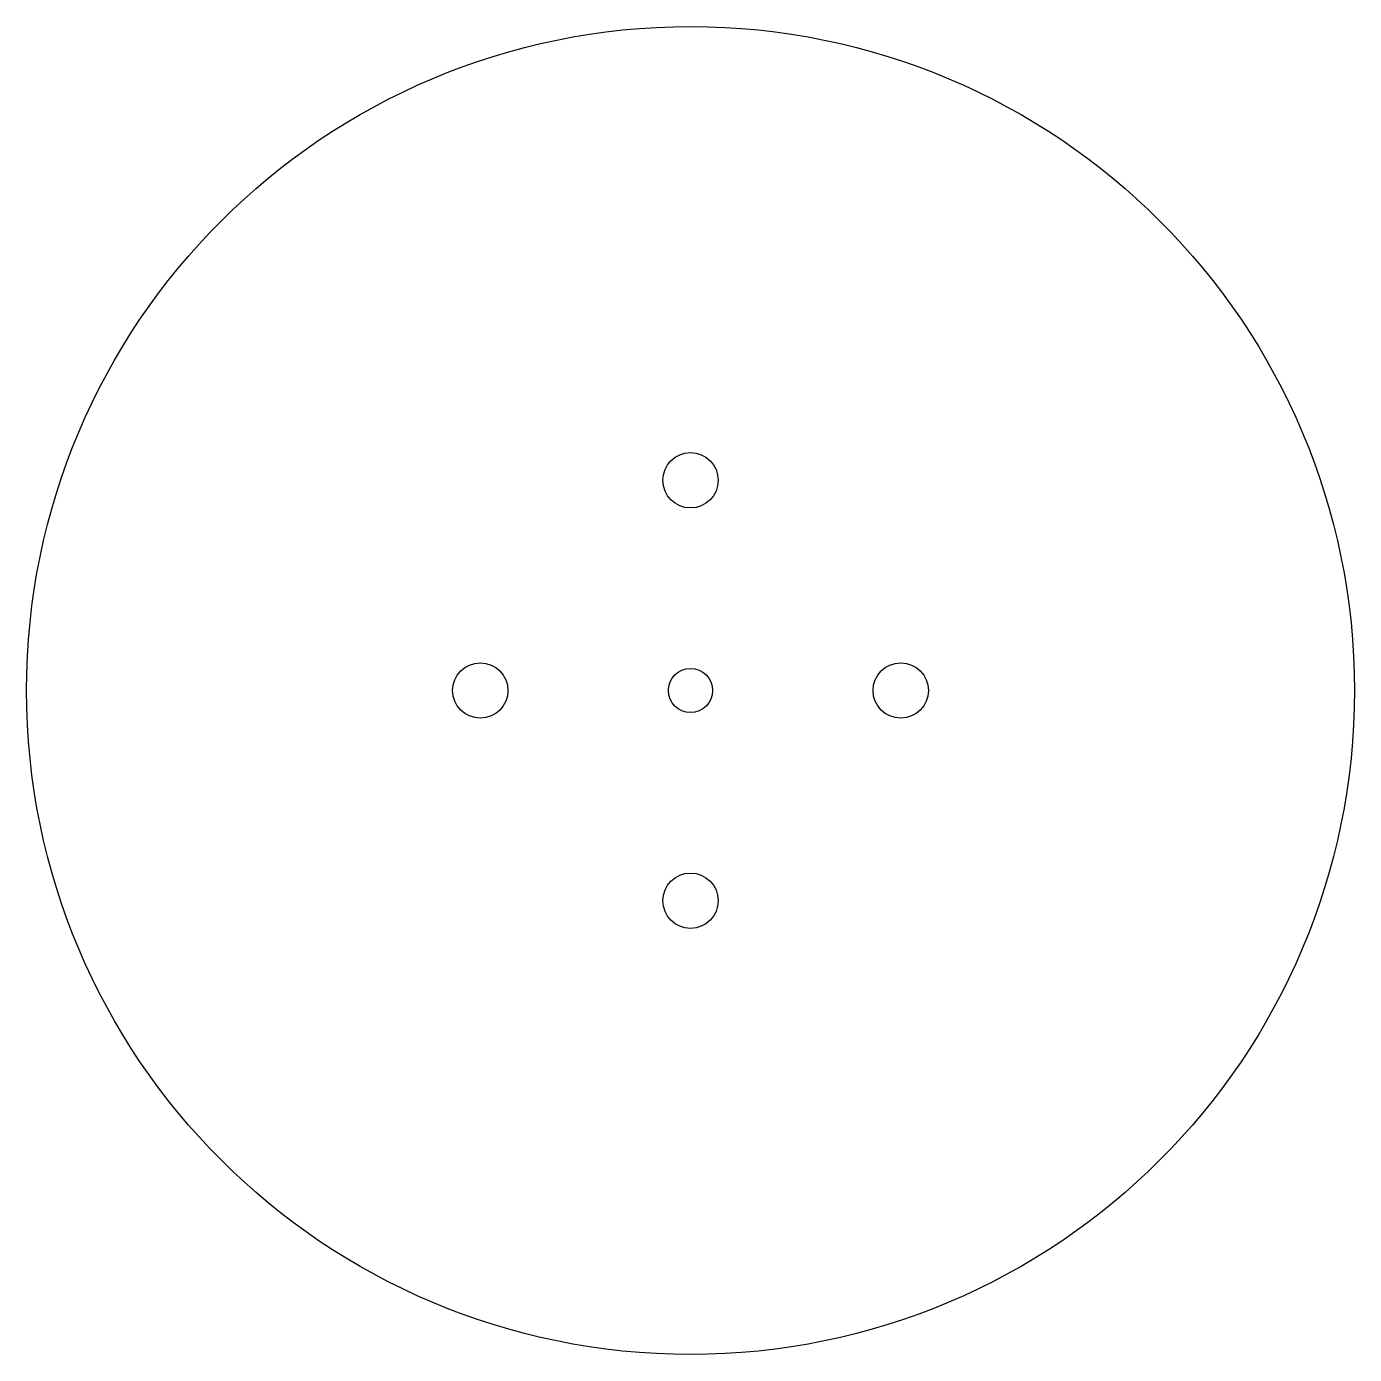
# Model space of a CAD drawing. Header units: millimetres. Extents: x 35 to 155, y 339 to 459.
import ezdxf

# ---------------------------------------------------------------- set-up
doc = ezdxf.new("R2010")
doc.units = ezdxf.units.MM

msp = doc.modelspace()

# ---------------------------------------------------------------- linework, layer by layer
for centre, radius in [((95.28, 398.55), 60), ((95.28, 417.55), 2.5), ((76.28, 398.55), 2.5), ((114.28, 398.55), 2.5), ((95.28, 398.55), 2), ((95.28, 379.55), 2.5)]:
    msp.add_circle(centre, radius)

doc.saveas('drawing.dxf')
